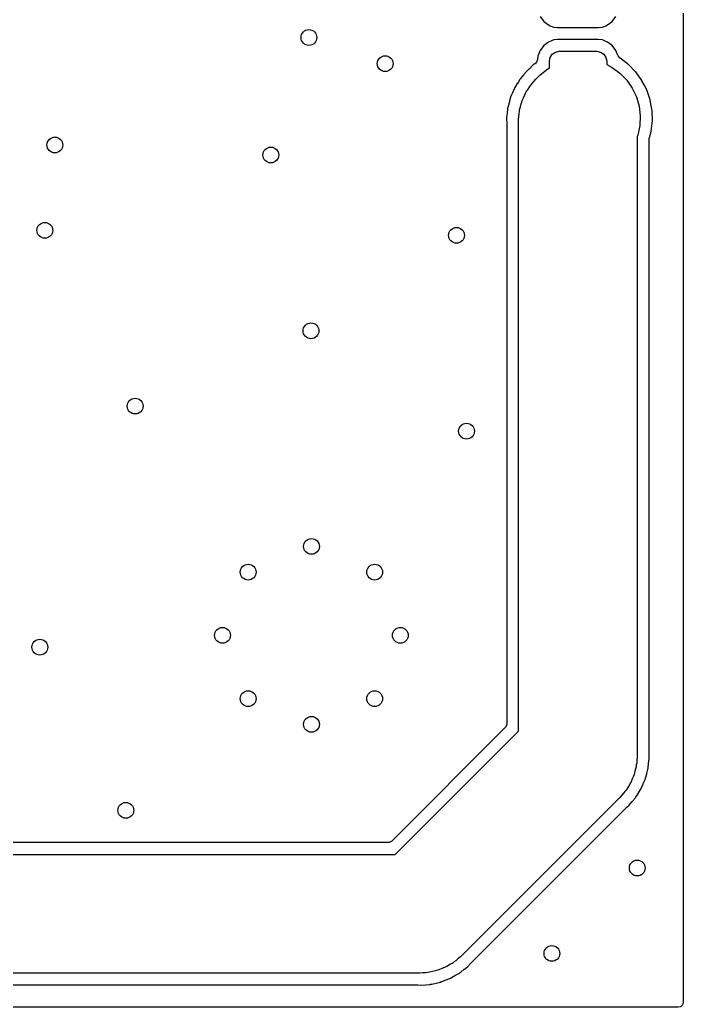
# Model space of a CAD drawing. Extents: x 4.14 to 7.68, y -5.31 to -1.77.
# Drawn here: x 7.015 to 7.676, y -5.314 to -4.33 of the extents above; entities that cross this region are included whole.
import ezdxf

# ---------------------------------------------------------------- set-up
doc = ezdxf.new("R2010")
doc.units = 0
doc.header["$MEASUREMENT"] = 0
doc.layers.add('BLACK', color=7, linetype='CONTINUOUS')

msp = doc.modelspace()

# ---------------------------------------------------------------- linework, layer by layer
at = {"layer": 'BLACK', "linetype": 'CONTINUOUS'}
for p, q in [((7.67581, -1.77797), (7.67581, -5.30864)), ((7.53324, -4.32718), (7.53683, -4.33191)), ((7.53683, -4.33191), (7.54156, -4.3355)), ((7.54156, -4.3355), (7.54336, -4.33621)), ((7.54336, -4.33621), (7.54678, -4.33757)), ((7.59522, -4.33757), (7.59864, -4.33621)), ((7.59864, -4.33621), (7.60044, -4.3355)), ((7.60044, -4.3355), (7.60517, -4.33191)), ((7.60517, -4.33191), (7.60876, -4.32718)), ((7.54678, -4.33757), (7.54678, -4.33757)), ((7.54678, -4.33757), (7.54708, -4.33769)), ((7.54708, -4.33769), (7.55062, -4.33811)), ((7.55062, -4.33811), (7.59138, -4.33811)), ((7.59138, -4.33811), (7.59492, -4.33769)), ((7.59492, -4.33769), (7.59522, -4.33757)), ((7.59522, -4.33757), (7.59522, -4.33757)), ((7.54156, -4.3525), (7.53683, -4.35609)), ((7.54452, -4.35133), (7.54156, -4.3525)), ((7.54678, -4.35043), (7.54452, -4.35133)), ((7.54708, -4.35031), (7.54678, -4.35043)), ((7.54678, -4.35043), (7.54678, -4.35043)), ((7.55062, -4.34989), (7.54708, -4.35031)), ((7.59138, -4.34989), (7.55062, -4.34989)), ((7.59492, -4.35031), (7.59138, -4.34989)), ((7.59522, -4.35043), (7.59492, -4.35031)), ((7.59748, -4.35133), (7.59522, -4.35043)), ((7.59522, -4.35043), (7.59522, -4.35043)), ((7.60044, -4.3525), (7.59748, -4.35133)), ((7.60517, -4.35609), (7.60044, -4.3525)), ((7.53266, -4.36229), (7.53121, -4.36593)), ((7.53324, -4.36082), (7.53266, -4.36229)), ((7.53683, -4.35609), (7.53324, -4.36082)), ((7.54321, -4.36779), (7.54534, -4.3646)), ((7.54534, -4.3646), (7.54853, -4.36247)), ((7.54853, -4.36247), (7.5523, -4.36172)), ((7.5523, -4.36172), (7.5897, -4.36172)), ((7.5897, -4.36172), (7.59347, -4.36247)), ((7.59347, -4.36247), (7.59666, -4.3646)), ((7.59666, -4.3646), (7.59879, -4.36779)), ((7.60876, -4.36082), (7.60517, -4.35609)), ((7.61008, -4.36416), (7.60876, -4.36082)), ((7.61085, -4.36609), (7.61008, -4.36416)), ((7.52642, -4.37534), (7.52231, -4.37945)), ((7.52883, -4.37337), (7.52642, -4.37534)), ((7.52969, -4.37245), (7.52883, -4.37337)), ((7.53062, -4.36987), (7.52969, -4.37245)), ((7.53063, -4.36988), (7.53062, -4.36987)), ((7.53105, -4.36634), (7.53063, -4.36988)), ((7.53121, -4.36593), (7.53105, -4.36634)), ((7.54246, -4.37156), (7.54321, -4.36779)), ((7.54246, -4.37822), (7.54246, -4.37156)), ((7.59879, -4.36779), (7.59954, -4.37156)), ((7.59954, -4.37156), (7.59954, -4.37496)), ((7.59954, -4.37496), (7.60494, -4.3777)), ((7.61272, -4.36838), (7.61085, -4.36609)), ((7.61286, -4.36849), (7.61272, -4.36838)), ((7.61272, -4.36838), (7.61272, -4.36838)), ((7.62018, -4.37406), (7.61286, -4.36849)), ((7.61286, -4.36849), (7.61286, -4.36849)), ((7.6211, -4.37476), (7.62018, -4.37406)), ((7.62123, -4.37489), (7.6211, -4.37476)), ((7.62827, -4.38212), (7.62123, -4.37489)), ((7.62123, -4.37489), (7.62123, -4.37489)), ((7.51673, -4.38536), (7.51598, -4.38623)), ((7.51678, -4.3853), (7.51673, -4.38536)), ((7.51973, -4.38175), (7.51678, -4.3853)), ((7.51991, -4.3816), (7.51973, -4.38175)), ((7.5221, -4.37964), (7.51991, -4.3816)), ((7.52231, -4.37945), (7.5221, -4.37964)), ((7.53224, -4.38624), (7.53327, -4.38523)), ((7.53327, -4.38523), (7.54081, -4.37916)), ((7.54081, -4.37916), (7.54246, -4.37822)), ((7.60494, -4.3777), (7.61274, -4.38343)), ((7.61274, -4.38343), (7.6195, -4.39036)), ((7.62845, -4.38231), (7.62827, -4.38212)), ((7.63461, -4.39086), (7.62845, -4.38231)), ((7.51056, -4.39386), (7.5081, -4.39776)), ((7.51061, -4.39379), (7.51056, -4.39386)), ((7.51131, -4.39263), (7.51061, -4.39379)), ((7.513, -4.38985), (7.51131, -4.39263)), ((7.51318, -4.38963), (7.513, -4.38985)), ((7.51357, -4.3891), (7.51318, -4.38963)), ((7.51363, -4.38901), (7.51357, -4.3891)), ((7.51372, -4.38885), (7.51363, -4.38901)), ((7.51384, -4.38871), (7.51372, -4.38885)), ((7.51598, -4.38623), (7.51384, -4.38871)), ((7.51384, -4.38871), (7.51384, -4.38871)), ((7.52398, -4.39542), (7.52497, -4.39397)), ((7.52497, -4.39397), (7.52711, -4.39173)), ((7.52711, -4.39173), (7.52911, -4.38938)), ((7.52911, -4.38938), (7.53224, -4.38624)), ((7.6195, -4.39036), (7.62504, -4.39829)), ((7.63469, -4.39102), (7.63461, -4.39086)), ((7.63676, -4.39503), (7.63469, -4.39102)), ((7.63469, -4.39102), (7.63469, -4.39102)), ((7.63943, -4.40023), (7.63676, -4.39503)), ((7.50492, -4.40499), (7.50386, -4.40741)), ((7.50571, -4.40319), (7.50492, -4.40499)), ((7.50575, -4.40311), (7.50571, -4.40319)), ((7.50746, -4.39903), (7.50575, -4.40311)), ((7.50753, -4.39886), (7.50746, -4.39903)), ((7.50746, -4.39903), (7.50746, -4.39903)), ((7.50762, -4.3987), (7.50753, -4.39886)), ((7.50768, -4.39861), (7.50762, -4.3987)), ((7.50762, -4.3987), (7.50762, -4.3987)), ((7.50798, -4.39803), (7.50768, -4.39861)), ((7.50803, -4.39793), (7.50798, -4.39803)), ((7.5081, -4.39776), (7.50803, -4.39793)), ((7.50803, -4.39793), (7.50803, -4.39793)), ((7.51675, -4.40794), (7.51788, -4.40506)), ((7.51788, -4.40506), (7.51878, -4.40356)), ((7.51878, -4.40356), (7.51952, -4.40196)), ((7.51952, -4.40196), (7.52126, -4.39941)), ((7.52126, -4.39941), (7.52285, -4.39676)), ((7.52285, -4.39676), (7.52398, -4.39542)), ((7.62504, -4.39829), (7.62921, -4.40703)), ((7.64282, -4.4102), (7.63943, -4.40023)), ((7.5023, -4.41312), (7.50109, -4.41757)), ((7.50232, -4.41304), (7.5023, -4.41312)), ((7.50234, -4.41297), (7.50232, -4.41304)), ((7.50315, -4.40977), (7.50234, -4.41297)), ((7.50341, -4.40876), (7.50315, -4.40977)), ((7.50345, -4.40858), (7.50341, -4.40876)), ((7.50341, -4.40876), (7.50341, -4.40876)), ((7.50357, -4.4083), (7.50345, -4.40858)), ((7.50378, -4.40769), (7.50357, -4.4083)), ((7.50381, -4.40758), (7.50378, -4.40769)), ((7.50386, -4.40741), (7.50381, -4.40758)), ((7.51368, -4.41709), (7.51433, -4.41407)), ((7.51433, -4.41407), (7.51497, -4.41243)), ((7.51497, -4.41243), (7.51544, -4.41074)), ((7.51544, -4.41074), (7.51675, -4.40794)), ((7.62921, -4.40703), (7.63189, -4.41633)), ((7.64285, -4.41038), (7.64282, -4.4102)), ((7.64385, -4.4159), (7.64285, -4.41038)), ((7.64285, -4.41038), (7.64285, -4.41038)), ((7.50039, -4.42346), (7.50016, -4.42542)), ((7.5004, -4.42337), (7.50039, -4.42346)), ((7.50084, -4.41897), (7.5004, -4.42337)), ((7.50086, -4.41879), (7.50084, -4.41897)), ((7.50084, -4.41897), (7.50084, -4.41897)), ((7.50091, -4.41861), (7.50086, -4.41879)), ((7.50093, -4.4185), (7.50091, -4.41861)), ((7.50105, -4.41786), (7.50093, -4.4185)), ((7.50106, -4.41778), (7.50105, -4.41786)), ((7.50109, -4.41757), (7.50106, -4.41778)), ((7.51216, -4.42662), (7.5123, -4.42353)), ((7.5123, -4.42353), (7.51267, -4.42181)), ((7.51267, -4.42181), (7.51286, -4.42007)), ((7.51286, -4.42007), (7.51368, -4.41709)), ((7.63189, -4.41633), (7.63302, -4.42594)), ((7.6447, -4.42057), (7.64385, -4.4159)), ((7.64502, -4.4311), (7.6447, -4.42057)), ((7.50016, -4.42542), (7.49985, -4.42803)), ((7.49985, -4.42803), (7.49991, -4.43015)), ((7.49991, -4.43015), (7.49998, -4.43225)), ((7.49998, -4.43225), (7.49998, -4.4324)), ((7.49998, -4.4324), (7.49998, -5.03158)), ((7.51181, -4.43113), (7.51183, -4.42969)), ((7.51181, -5.03853), (7.51181, -4.43113)), ((7.51183, -4.42969), (7.51216, -4.42662)), ((7.63302, -4.42594), (7.63256, -4.43561)), ((7.6438, -4.44137), (7.64477, -4.43317)), ((7.64477, -4.43317), (7.64502, -4.4311)), ((7.63256, -4.43561), (7.63053, -4.44507)), ((7.64217, -4.44748), (7.64378, -4.44156)), ((7.64378, -4.44156), (7.6438, -4.44137)), ((7.63053, -4.44507), (7.62992, -4.44663)), ((7.62992, -4.44663), (7.62992, -5.06299)), ((7.64175, -4.44966), (7.64193, -4.44836)), ((7.64175, -5.06173), (7.64175, -4.44966)), ((7.64193, -4.44836), (7.64217, -4.44748)), ((7.49919, -5.03426), (7.49853, -5.03508)), ((7.49998, -5.03158), (7.49919, -5.03426)), ((7.49853, -5.03508), (7.38548, -5.14813)), ((7.38892, -5.16142), (7.51181, -5.03853)), ((7.62992, -5.06299), (7.6299, -5.06443)), ((7.64175, -5.06188), (7.64175, -5.06173)), ((7.64188, -5.06609), (7.64175, -5.06188)), ((7.62906, -5.07231), (7.62888, -5.07406)), ((7.62943, -5.0706), (7.62906, -5.07231)), ((7.62958, -5.06751), (7.62943, -5.0706)), ((7.6299, -5.06443), (7.62958, -5.06751)), ((7.64087, -5.07534), (7.64133, -5.07075)), ((7.64133, -5.07075), (7.64134, -5.07067)), ((7.64134, -5.07067), (7.64186, -5.06628)), ((7.64186, -5.06628), (7.64188, -5.06609)), ((7.62629, -5.08338), (7.62499, -5.08619)), ((7.62676, -5.08169), (7.62629, -5.08338)), ((7.6274, -5.08006), (7.62676, -5.08169)), ((7.62805, -5.07704), (7.6274, -5.08006)), ((7.62888, -5.07406), (7.62805, -5.07704)), ((7.63828, -5.08555), (7.63941, -5.08108)), ((7.63941, -5.08108), (7.63943, -5.081)), ((7.63943, -5.081), (7.6406, -5.07673)), ((7.6406, -5.07673), (7.64064, -5.07656)), ((7.6406, -5.07673), (7.6406, -5.07673)), ((7.64064, -5.07656), (7.64068, -5.07626)), ((7.64068, -5.07626), (7.6408, -5.07562)), ((7.6408, -5.07562), (7.64083, -5.07551)), ((7.64083, -5.07551), (7.64087, -5.07534)), ((7.64083, -5.07551), (7.64083, -5.07551)), ((7.62221, -5.09216), (7.62047, -5.09472)), ((7.62295, -5.09057), (7.62221, -5.09216)), ((7.62385, -5.08907), (7.62295, -5.09057)), ((7.62499, -5.08619), (7.62385, -5.08907)), ((7.6342, -5.09526), (7.63598, -5.09101)), ((7.63598, -5.09101), (7.63602, -5.09094)), ((7.63602, -5.09094), (7.6378, -5.08689)), ((7.6378, -5.08689), (7.63787, -5.08672)), ((7.63787, -5.08672), (7.63792, -5.08654)), ((7.63792, -5.08654), (7.63795, -5.08643)), ((7.63792, -5.08654), (7.63792, -5.08654)), ((7.63795, -5.08643), (7.63816, -5.08582)), ((7.63816, -5.08582), (7.63821, -5.08572)), ((7.63821, -5.08572), (7.63828, -5.08555)), ((7.61462, -5.10239), (7.61262, -5.10475)), ((7.61676, -5.10016), (7.61462, -5.10239)), ((7.61775, -5.09871), (7.61676, -5.10016)), ((7.61888, -5.09737), (7.61775, -5.09871)), ((7.62047, -5.09472), (7.61888, -5.09737)), ((7.62874, -5.10427), (7.63113, -5.10034)), ((7.63113, -5.10034), (7.63117, -5.10026)), ((7.63117, -5.10026), (7.63353, -5.09652)), ((7.63353, -5.09652), (7.63363, -5.09636)), ((7.63353, -5.09652), (7.63353, -5.09652)), ((7.63363, -5.09636), (7.6337, -5.0962)), ((7.6337, -5.0962), (7.63375, -5.09609)), ((7.63375, -5.09609), (7.63405, -5.09552)), ((7.63405, -5.09552), (7.63411, -5.09542)), ((7.63411, -5.09542), (7.6342, -5.09526)), ((7.61262, -5.10475), (7.45514, -5.26223)), ((7.61963, -5.11449), (7.62186, -5.11249)), ((7.62186, -5.11249), (7.622, -5.11237)), ((7.62186, -5.11249), (7.62186, -5.11249)), ((7.622, -5.11237), (7.62495, -5.10883)), ((7.62495, -5.10883), (7.625, -5.10876)), ((7.625, -5.10876), (7.62789, -5.10541)), ((7.62789, -5.10541), (7.62801, -5.10527)), ((7.62789, -5.10541), (7.62789, -5.10541)), ((7.62801, -5.10527), (7.62817, -5.10502)), ((7.62817, -5.10502), (7.62855, -5.1045)), ((7.62855, -5.1045), (7.62862, -5.10441)), ((7.62862, -5.10441), (7.62874, -5.10427)), ((7.46441, -5.2697), (7.61943, -5.11468)), ((7.61943, -5.11468), (7.61963, -5.11449)), ((7.38197, -5.14959), (6.19677, -5.14959)), ((7.38302, -5.14947), (7.38197, -5.14959)), ((7.38548, -5.14813), (7.38302, -5.14947)), ((6.18982, -5.16142), (7.38892, -5.16142)), ((7.44658, -5.26932), (7.44389, -5.27084)), ((7.44795, -5.26821), (7.44658, -5.26932)), ((7.44942, -5.26726), (7.44795, -5.26821)), ((7.45171, -5.26518), (7.44942, -5.26726)), ((7.45411, -5.26324), (7.45171, -5.26518)), ((7.45514, -5.26223), (7.45411, -5.26324)), ((7.46141, -5.27288), (7.4643, -5.26981)), ((7.4643, -5.26981), (7.46441, -5.2697)), ((7.41339, -5.27953), (6.16535, -5.27953)), ((7.41647, -5.27927), (7.41339, -5.27953)), ((7.41956, -5.2792), (7.41647, -5.27927)), ((7.42128, -5.27888), (7.41956, -5.2792)), ((7.42303, -5.27873), (7.42128, -5.27888)), ((7.42603, -5.27798), (7.42303, -5.27873)), ((7.42907, -5.27741), (7.42603, -5.27798)), ((7.43072, -5.2768), (7.42907, -5.27741)), ((7.43242, -5.27638), (7.43072, -5.2768)), ((7.43525, -5.27514), (7.43242, -5.27638)), ((7.43816, -5.27408), (7.43525, -5.27514)), ((7.43968, -5.27322), (7.43816, -5.27408)), ((7.44129, -5.27252), (7.43968, -5.27322)), ((7.44389, -5.27084), (7.44129, -5.27252)), ((7.44914, -5.28169), (7.45298, -5.2795)), ((7.45298, -5.2795), (7.45314, -5.2794)), ((7.45298, -5.2795), (7.45298, -5.2795)), ((7.45314, -5.2794), (7.45337, -5.27922)), ((7.45337, -5.27922), (7.4539, -5.27885)), ((7.4539, -5.27885), (7.454, -5.2788)), ((7.454, -5.2788), (7.45416, -5.2787)), ((7.45416, -5.2787), (7.45773, -5.27579)), ((7.45773, -5.27579), (7.45779, -5.27573)), ((7.45779, -5.27573), (7.46127, -5.273)), ((7.46127, -5.273), (7.46141, -5.27288)), ((7.46127, -5.273), (7.46127, -5.273)), ((7.42547, -5.2905), (7.42959, -5.28949)), ((7.42959, -5.28949), (7.42968, -5.28947)), ((7.42968, -5.28947), (7.43399, -5.28849)), ((7.43399, -5.28849), (7.43417, -5.28845)), ((7.43399, -5.28849), (7.43399, -5.28849)), ((7.43417, -5.28845), (7.43445, -5.28834)), ((7.43445, -5.28834), (7.43506, -5.28815)), ((7.43506, -5.28815), (7.43517, -5.28812)), ((7.43517, -5.28812), (7.43535, -5.28808)), ((7.43517, -5.28812), (7.43517, -5.28812)), ((7.43535, -5.28808), (7.43961, -5.28633)), ((7.43961, -5.28633), (7.43969, -5.2863)), ((7.43969, -5.2863), (7.44399, -5.28463)), ((7.44399, -5.28463), (7.44425, -5.28449)), ((7.44425, -5.28449), (7.44483, -5.2842)), ((7.44483, -5.2842), (7.4451, -5.28409)), ((7.4451, -5.28409), (7.44906, -5.28173)), ((7.44906, -5.28173), (7.44914, -5.28169)), ((6.16662, -5.29136), (7.41118, -5.29136)), ((7.41118, -5.29136), (7.41146, -5.29137)), ((7.41146, -5.29137), (7.41444, -5.29154)), ((7.41444, -5.29154), (7.41444, -5.29154)), ((7.41444, -5.29154), (7.41463, -5.29155)), ((7.41463, -5.29155), (7.41921, -5.29112)), ((7.41921, -5.29112), (7.4193, -5.29112)), ((7.4193, -5.29112), (7.42371, -5.29079)), ((7.42371, -5.29079), (7.42389, -5.29078)), ((7.42371, -5.29079), (7.42371, -5.29079)), ((7.42389, -5.29078), (7.42407, -5.29074)), ((7.42407, -5.29074), (7.42418, -5.29071)), ((7.42407, -5.29074), (7.42407, -5.29074)), ((7.42418, -5.29071), (7.42482, -5.29061)), ((7.42482, -5.29061), (7.42493, -5.2906)), ((7.42493, -5.2906), (7.42512, -5.29058)), ((7.42493, -5.2906), (7.42493, -5.2906)), ((7.42512, -5.29058), (7.42547, -5.2905)), ((7.67581, -5.30864), (7.67502, -5.31132)), ((7.67085, -5.3136), (4.14018, -5.3136)), ((7.67291, -5.31315), (7.67085, -5.3136)), ((7.67502, -5.31132), (7.67291, -5.31315))]:
    msp.add_line(p, q, dxfattribs=at)
at = {"layer": 'BLACK'}
for centre in [(7.303, -4.348), (7.379, -4.374), (7.05, -4.455), (7.265, -4.465), (7.04, -4.54), (7.45, -4.545), (7.305, -4.64), (7.13, -4.715), (7.46, -4.74), (7.30551, -4.85472), (7.24252, -4.88031), (7.3685, -4.88031), (7.21693, -4.94331), (7.39409, -4.94331), (7.035, -4.955), (7.24252, -5.0063), (7.3685, -5.0063), (7.30551, -5.03189), (7.12061, -5.11756), (7.63, -5.175), (7.545, -5.26)]:
    msp.add_circle(centre, 0.00787, dxfattribs=at)

doc.saveas('drawing.dxf')
